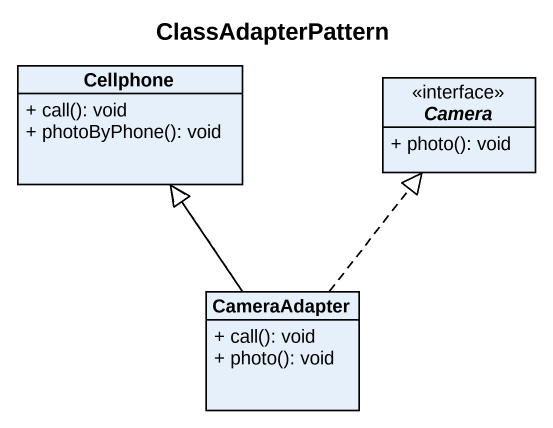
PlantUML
@startuml
title ClassAdapterPattern
hide circle
hide empty members
skinparam classAttributeIconSize 0
class Cellphone {
  + call(): void
  + photoByPhone(): void
}
interface Camera <<interface>> {
  + photo(): void
}
class CameraAdapter {
  + call(): void
  + photo(): void
}
CameraAdapter -up-|> Cellphone
CameraAdapter .up.> Cellphone
CameraAdapter .up.|> Camera
@enduml
